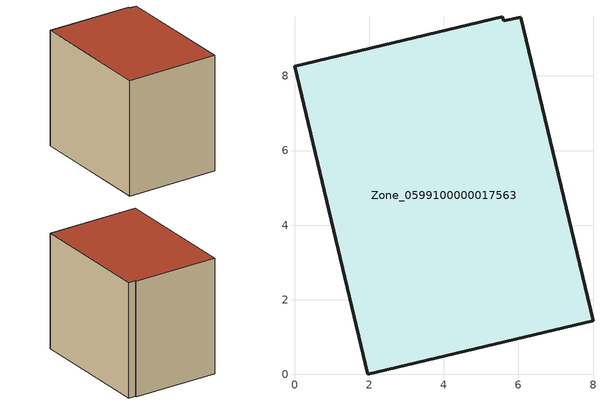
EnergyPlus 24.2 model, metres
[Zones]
Zone_0599100000017563
 floor ground (C_G): 5.61,9.47 6.07,9.57 8,1.44 1.96,0 0,8.26 5.57,9.59 z0
 wall outside (C_F): 1.96,0 8,1.44 6.07,9.57 5.61,9.47 5.57,9.59 0,8.26 1.96,0 z0:7.74
 roof outside (C_R): 6.07,9.57 5.61,9.47 5.57,9.59 0,8.26 1.96,0 8,1.44 z7.74
[BUILDING]
Pand.0599100000017563: North Axis=0; Terrain=City; Loads Convergence Tolerance Value=0.04; Temperature Convergence Tolerance Value=0.4; Solar Distribution=FullExterior; Maximum Number of Warmup Days=25; Minimum Number of Warmup Days=1
[Site:Location]
Rotterdam.The.Hague.AP_ZH_NLD Design_Conditions: Latitude=51.96; Longitude=4.45; Time Zone=1; Elevation=-4.5
[SITE:GROUNDTEMPERATURE:BUILDINGSURFACE]
18, 18, 18, 18, 18, 18, 18, 18, 18, 18, 18, 18
[MATERIAL] Thermal Absorptance=0.9; Solar Absorptance=0.7; Visible Absorptance=0.7
Name | Roughness | Thickness | Conductivity | Density | Specific Heat
G.TI.1965-1974 | MediumSmooth | 0.15 | 0.882353 | 540 | 1210
F.TI.1965-1974 | Rough | 0.3 | 0.697674 | 1920 | 840
R.TI.1965-1974 | MediumRough | 0.2 | 0.232558 | 1500 | 1000
[CONSTRUCTION]
C_G: G.TI.1965-1974
C_F: F.TI.1965-1974
C_R: R.TI.1965-1974
[ZONE]
Zone_0599100000017563: Type=1; Multiplier=1; Ceiling Height=Autocalculate; Volume=Autocalculate; Floor Area=autocalculate; Part of Total Floor Area=Yes
[ZONEINFILTRATION:DESIGNFLOWRATE]
Infil_Zone_0599100000017563: Zone or ZoneList or Space or SpaceList=Zone_0599100000017563; Schedule=AlwaysOn; Design Flow Rate Calculation Method=Flow/Area; Flow Rate per Floor Area=0.003; Constant Term Coefficient=1; Temperature Term Coefficient=0; Velocity Term Coefficient=0; Velocity Squared Term Coefficient=0
[HVACTEMPLATE:ZONE:IDEALLOADSAIRSYSTEM]
Zone_0599100000017563: Maximum Heating Supply Air Temperature=50; Minimum Cooling Supply Air Temperature=13; Maximum Heating Supply Air Humidity Ratio=0.0156; Minimum Cooling Supply Air Humidity Ratio=0.0077; Heating Limit=NoLimit; Cooling Limit=NoLimit; Dehumidification Control Type=ConstantSensibleHeatRatio; Cooling Sensible Heat Ratio=0.7; Dehumidification Setpoint=60; Humidification Control Type=None; Humidification Setpoint=30; Outdoor Air Method=None; Outdoor Air Flow Rate per Person=0.00944; Outdoor Air Flow Rate per Zone Floor Area=0; Outdoor Air Flow Rate per Zone=0; Demand Controlled Ventilation Type=None; Outdoor Air Economizer Type=NoEconomizer; Heat Recovery Type=None; Sensible Heat Recovery Effectiveness=0.7; Latent Heat Recovery Effectiveness=0.65
[ZONECONTROL:THERMOSTAT]
ThermostatControl_Zone_0599100000017563: Zone or ZoneList=Zone_0599100000017563; Control Type Schedule=DualSetpointControlType; Control 1=Thermostat_Zone_0599100000017563; Temperature Difference Between Cutout And Setpoint=0
[THERMOSTATSETPOINT:DUALSETPOINT]
Thermostat_Zone_0599100000017563: Heating Setpoint Temperature Schedule=HeatingSetpoint_Zone_0599100000017563; Cooling Setpoint Temperature Schedule=CoolingSetpoint_Zone_0599100000017563
[SCHEDULE:COMPACT]
HeatingSetpoint_Zone_0599100000017563: Through: 12/31, For: AllDays, Until: 24:00, 21
CoolingSetpoint_Zone_0599100000017563: Through: 12/31, For: AllDays, Until: 24:00, 24
DualSetpointControlType: Through: 12/31, For: AllDays, Until: 24:00, 4
AlwaysOn: Through: 12/31, For: AllDays, Until: 24:00, 1
